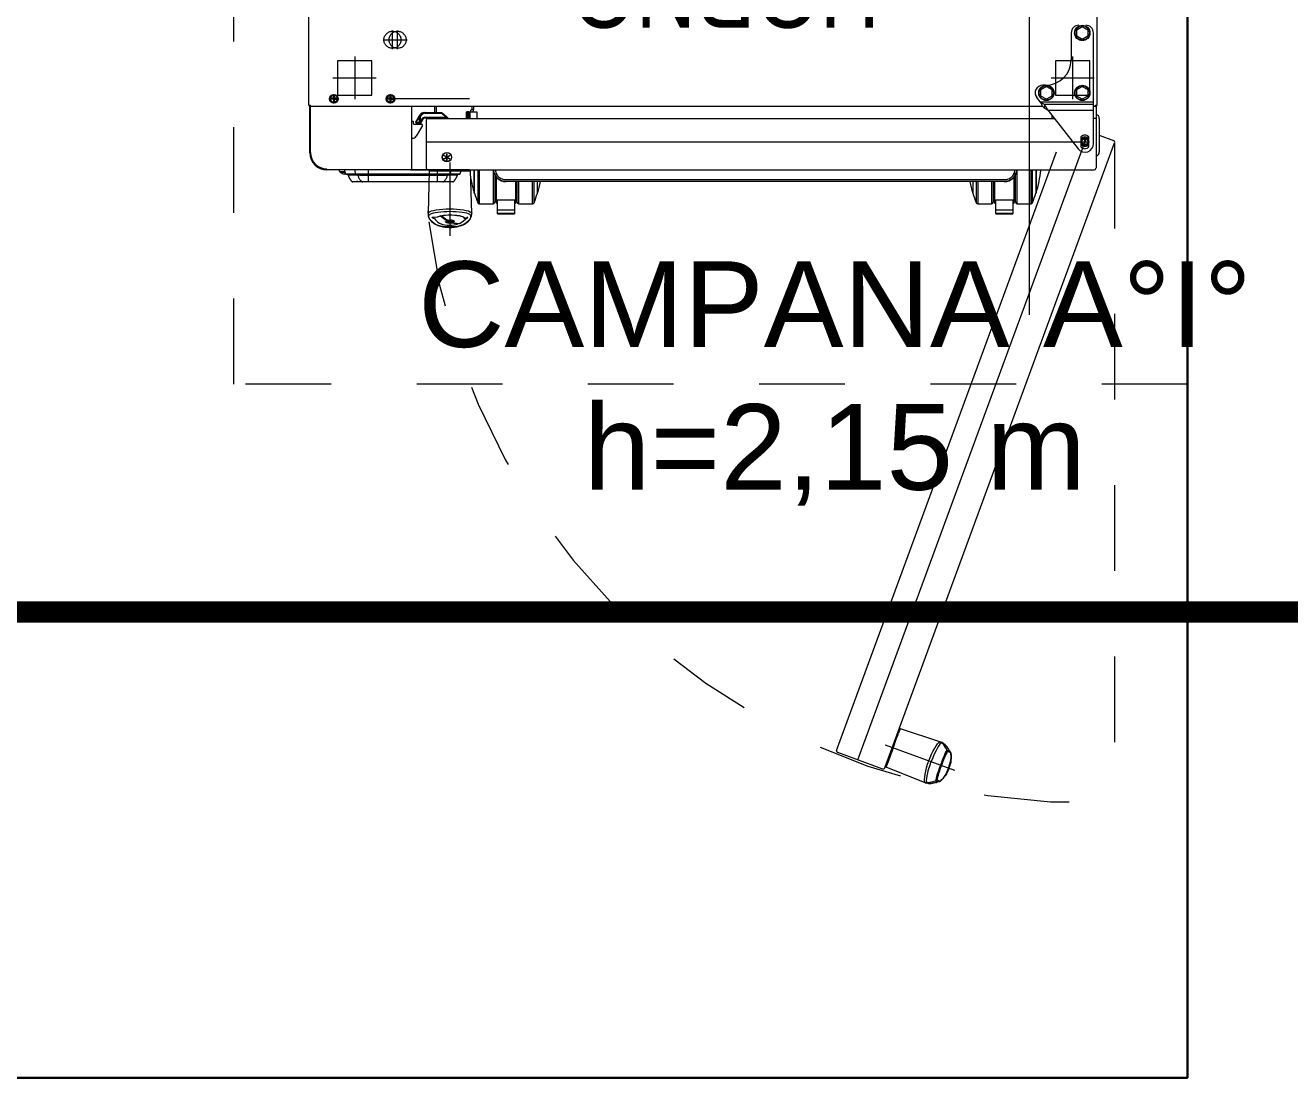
# Model space of a CAD drawing. Header units: millimetres. Extents: x 1675 to 1732.9, y 581.7 to 641.7.
# Drawn here: x 1684.344 to 1685.82, y 635.918 to 637.148 of the extents above; entities that cross this region are included whole.
import ezdxf

# ---------------------------------------------------------------- set-up
doc = ezdxf.new("R2010")
doc.units = ezdxf.units.MM
for name, pattern in [('DASHDOT', [25.4, 12.7, -6.35, 0, -6.35]), ('DASHED', [0.75, 0.5, -0.25]), ('JIS_02_2.0', [3, 2, -1]), ('X_TO$0$CENTER', [2, 1.25, -0.25, 0.25, -0.25])]:
    doc.linetypes.add(name, pattern=pattern)
for name, color, linetype, lineweight in [('-  EQUIPOS', 8, 'Continuous', 5), ('-SIMBOLOGIAS', 8, 'Continuous', 5), ('EJES', 92, 'DASHDOT', 5), ('Equipos', 8, 'Continuous', 5), ('Muros', 7, 'Continuous', 30), ('puertas', 8, 'Continuous', 5), ('SIMBOLOGIAS', 8, 'Continuous', 5), ('X_TO$0$A-LCORTE', 7, 'Continuous', 9)]:
    doc.layers.add(name, color=color, linetype=linetype, lineweight=lineweight)
doc.styles.add('Arial Narrow', font='ARIALN.TTF')
doc.styles.add('ROMANS', font='arial.ttf')

# ---------------------------------------------------------------- blocks, each defined once
blk = doc.blocks.new('*U57')
at = {"layer": 'Equipos'}
for p, q in [((0.46, 0), (0.46, -0.8242)), ((-0.46, -0.8242), (-0.46, -0.0018)), ((-0.46, -0.8242), (-0.4582, -0.8242)), ((-0.4582, -0.826), (-0.459, -0.826)), ((-0.459, -0.88), (-0.459, -0.826)), ((-0.4582, -0.8261), (-0.459, -0.8261)), ((-0.4582, -0.826), (-0.4582, -0.8242)), ((-0.4582, -0.8261), (-0.4582, -0.826)), ((-0.4582, -0.8796), (-0.4582, -0.8261)), ((-0.4582, -0.8796), (-0.4582, -0.8261)), ((-0.3397, -0.8982), (-0.3397, -0.8261)), ((-0.323, -0.8417), (-0.323, -0.8978)), ((0.2125, -1.5982), (0.4807, -0.8682)), ((0.4628, -0.8593), (0.4794, -0.8654)), ((0.1561, -1.5779), (0.4129, -0.8788)), ((0.459, -0.8839), (0.459, -0.8978)), ((-0.4264, -0.9), (-0.439, -0.9)), ((-0.3208, -0.9), (0.4293, -0.9)), ((0.4293, -0.9), (0.4339, -0.9)), ((0.4339, -0.9), (0.4568, -0.9)), ((0.4569, -0.9), (0.4568, -0.9)), ((0.2292, -1.5528), (0.2133, -1.596)), ((0.2292, -1.5528), (0.2213, -1.5744)), ((0.2213, -1.5744), (0.2291, -1.5531)), ((0.2299, -1.5536), (0.2284, -1.5577)), ((0.2291, -1.5531), (0.2292, -1.5528)), ((0.2305, -1.5522), (0.2299, -1.5536)), ((0.2305, -1.5522), (0.2773, -1.5678)), ((0.2129, -1.5713), (0.2129, -1.5713)), ((0.2133, -1.596), (0.2213, -1.5744)), ((0.2773, -1.5678), (0.2787, -1.5684)), ((0.2773, -1.5678), (0.2773, -1.5678)), ((0.2804, -1.5694), (0.2787, -1.5684)), ((0.2791, -1.5691), (0.2806, -1.5697)), ((0.2806, -1.5697), (0.2819, -1.5705)), ((0.2819, -1.5705), (0.283, -1.5716)), ((0.283, -1.5716), (0.283, -1.5715)), ((0.283, -1.5716), (0.283, -1.5716)), ((0.2866, -1.5761), (0.2869, -1.5766)), ((0.1571, -1.5801), (0.1571, -1.5801)), ((0.1571, -1.5801), (0.2097, -1.5995)), ((0.2888, -1.5805), (0.2892, -1.581)), ((0.2892, -1.581), (0.2895, -1.5816)), ((0.2893, -1.5808), (0.2894, -1.5811)), ((0.2895, -1.5813), (0.2893, -1.5808)), ((0.2893, -1.5808), (0.2893, -1.5808)), ((0.2894, -1.5811), (0.2895, -1.5816)), ((0.2896, -1.582), (0.2895, -1.5813)), ((0.2895, -1.5816), (0.2896, -1.582)), ((0.2896, -1.582), (0.2896, -1.582)), ((0.2134, -1.5957), (0.2133, -1.596)), ((0.2597, -1.6157), (0.2139, -1.5973)), ((0.2597, -1.6157), (0.2597, -1.6157)), ((0.2597, -1.6157), (0.2611, -1.6161)), ((0.2619, -1.6158), (0.2634, -1.6164)), ((0.2634, -1.6164), (0.265, -1.6166)), ((0.265, -1.6166), (0.2665, -1.6165)), ((0.2665, -1.6165), (0.2665, -1.6165)), ((0.2665, -1.6165), (0.2665, -1.6165)), ((0.2665, -1.6165), (0.2665, -1.6165)), ((0.2722, -1.6154), (0.2728, -1.6152)), ((0.2765, -1.614), (0.2769, -1.6138)), ((0.2769, -1.6138), (0.2773, -1.6136)), ((0.2779, -1.6131), (0.2773, -1.6133)), ((0.2773, -1.6136), (0.2778, -1.6133)), ((0.2773, -1.6136), (0.2776, -1.6134)), ((0.2773, -1.6136), (0.2773, -1.6136)), ((0.2776, -1.6134), (0.2779, -1.6131)), ((0.2778, -1.6133), (0.2783, -1.6129)), ((0.2804, -1.6105), (0.2779, -1.6131)), ((0.2783, -1.6129), (0.2779, -1.6131)), ((0.2783, -1.6129), (0.2783, -1.6129))]:
    blk.add_line(p, q, dxfattribs=at)
at = {"layer": 'Equipos', "color": 8, "linetype": 'DASHDOT'}
for p, q in [((-0.3625, -0.759), (-0.3625, -0.737)), ((-0.3565, -0.759), (-0.3565, -0.737)), ((-0.3735, -0.748), (-0.3515, -0.748)), ((-0.3675, -0.748), (-0.3455, -0.748)), ((-0.4065, -0.7675), (-0.4065, -0.8175)), ((0.4317, -0.7675), (0.4317, -0.8175)), ((-0.432, -0.7925), (-0.3815, -0.7925)), ((0.4067, -0.7925), (0.4567, -0.7925)), ((-0.4308, -0.8225), (-0.4308, -0.8113)), ((-0.3648, -0.8225), (-0.3648, -0.8113)), ((-0.4364, -0.8169), (-0.4252, -0.8169)), ((-0.2724, -0.8169), (-0.3592, -0.8169)), ((-0.323, -0.867), (0.4509, -0.867)), ((0.446, -0.8719), (0.446, -0.862)), ((-0.2955, -0.8911), (-0.2955, -0.9771))]:
    blk.add_line(p, q, dxfattribs=at)
at = {"layer": 'Equipos', "color": 8}
for p, q in [((0.4365, -0.7362), (0.443, -0.7325)), ((0.4365, -0.7438), (0.4365, -0.7362)), ((0.443, -0.7325), (0.4495, -0.7362)), ((0.4495, -0.7362), (0.4495, -0.7438)), ((0.43, -0.74), (0.43, -0.7715)), ((0.443, -0.7475), (0.4365, -0.7438)), ((0.4495, -0.7438), (0.443, -0.7475)), ((0.456, -0.8692), (0.456, -0.74)), ((0.3945, -0.8062), (0.401, -0.8025)), ((0.3945, -0.8138), (0.3945, -0.8062)), ((0.4, -0.801), (0.397, -0.801)), ((0.401, -0.8025), (0.4075, -0.8062)), ((0.4075, -0.8062), (0.4075, -0.8138)), ((0.4365, -0.8062), (0.443, -0.8025)), ((0.4365, -0.8138), (0.4365, -0.8062)), ((0.443, -0.8025), (0.4495, -0.8062)), ((0.4495, -0.8062), (0.4495, -0.8138)), ((0.3971, -0.826), (-0.4582, -0.826)), ((-0.4338, -0.8163), (-0.4338, -0.8175)), ((-0.4314, -0.8163), (-0.4338, -0.8163)), ((-0.4314, -0.8175), (-0.4338, -0.8175)), ((-0.4314, -0.8139), (-0.4314, -0.8163)), ((-0.4302, -0.8139), (-0.4314, -0.8139)), ((-0.4314, -0.8175), (-0.4314, -0.8199)), ((-0.4314, -0.8199), (-0.4302, -0.8199)), ((-0.4302, -0.8163), (-0.4302, -0.8139)), ((-0.4278, -0.8163), (-0.4302, -0.8163)), ((-0.4302, -0.8199), (-0.4302, -0.8175)), ((-0.4302, -0.8175), (-0.4278, -0.8175)), ((-0.4278, -0.8175), (-0.4278, -0.8163)), ((-0.3678, -0.8163), (-0.3678, -0.8175)), ((-0.3654, -0.8163), (-0.3678, -0.8163)), ((-0.3654, -0.8175), (-0.3678, -0.8175)), ((-0.3654, -0.8139), (-0.3654, -0.8163)), ((-0.3642, -0.8139), (-0.3654, -0.8139)), ((-0.3654, -0.8175), (-0.3654, -0.8199)), ((-0.3654, -0.8199), (-0.3642, -0.8199)), ((-0.3642, -0.8163), (-0.3642, -0.8139)), ((-0.3618, -0.8163), (-0.3642, -0.8163)), ((-0.3642, -0.8199), (-0.3642, -0.8175)), ((-0.3642, -0.8175), (-0.3618, -0.8175)), ((-0.3618, -0.8175), (-0.3618, -0.8163)), ((-0.313, -0.833), (-0.313, -0.826)), ((-0.3112, -0.833), (-0.3112, -0.826)), ((-0.2698, -0.826), (-0.2698, -0.8292)), ((-0.268, -0.826), (-0.268, -0.8292)), ((0.3942, -0.821), (0.3899, -0.8155)), ((0.456, -0.821), (0.3942, -0.821)), ((0.401, -0.8175), (0.3945, -0.8138)), ((0.456, -0.8236), (0.3987, -0.8236)), ((0.3987, -0.8236), (0.3987, -0.8279)), ((0.4075, -0.8138), (0.401, -0.8175)), ((0.443, -0.8175), (0.4365, -0.8138)), ((0.4495, -0.8138), (0.443, -0.8175)), ((0.4582, -0.826), (0.456, -0.826)), ((0.4582, -0.8242), (0.46, -0.8242)), ((0.4582, -0.8242), (0.4582, -0.826)), ((0.459, -0.8258), (0.459, -0.8351)), ((-0.3351, -0.844), (-0.3302, -0.8355)), ((-0.3314, -0.8395), (-0.3314, -0.8447)), ((-0.3301, -0.8385), (-0.3301, -0.844)), ((-0.3279, -0.8401), (-0.3301, -0.844)), ((-0.327, -0.8405), (-0.3296, -0.845)), ((-0.3258, -0.833), (-0.3055, -0.833)), ((-0.3001, -0.8387), (-0.3255, -0.8387)), ((-0.3077, -0.8395), (-0.3252, -0.8395)), ((-0.3244, -0.8338), (-0.3057, -0.8338)), ((-0.3213, -0.84), (0.4077, -0.84)), ((-0.3134, -0.84), (-0.2967, -0.84)), ((-0.3048, -0.8342), (-0.3001, -0.8383)), ((-0.3041, -0.8336), (-0.2994, -0.8377)), ((-0.3001, -0.8387), (-0.3001, -0.8383)), ((-0.2957, -0.8402), (-0.2957, -0.8402)), ((-0.276, -0.8322), (-0.2758, -0.832)), ((-0.276, -0.8398), (-0.276, -0.8322)), ((-0.276, -0.8398), (-0.2758, -0.84)), ((-0.2758, -0.832), (-0.2758, -0.84)), ((-0.2737, -0.832), (-0.2758, -0.832)), ((-0.2737, -0.84), (-0.2737, -0.832)), ((-0.2735, -0.8322), (-0.2737, -0.832)), ((-0.2735, -0.8398), (-0.2737, -0.84)), ((-0.2735, -0.832), (-0.2735, -0.84)), ((-0.2735, -0.832), (-0.272, -0.832)), ((-0.272, -0.8343), (-0.2735, -0.8343)), ((-0.272, -0.832), (-0.272, -0.84)), ((-0.272, -0.8333), (-0.2718, -0.8326)), ((-0.272, -0.8385), (-0.272, -0.8336)), ((-0.2718, -0.8338), (-0.272, -0.8336)), ((-0.272, -0.8336), (-0.272, -0.8336)), ((-0.2718, -0.8383), (-0.272, -0.8385)), ((-0.272, -0.8385), (-0.272, -0.8385)), ((-0.2718, -0.84), (-0.2718, -0.832)), ((-0.2718, -0.832), (-0.2638, -0.832)), ((-0.2715, -0.832), (-0.2705, -0.8292)), ((-0.2705, -0.8292), (-0.268, -0.8292)), ((-0.2682, -0.8303), (-0.2688, -0.832)), ((-0.2638, -0.832), (-0.2638, -0.84)), ((0.456, -0.8305), (0.4031, -0.8305)), ((0.4031, -0.8305), (0.4381, -0.8754)), ((0.4077, -0.84), (0.4077, -0.8364)), ((0.4077, -0.84), (0.4105, -0.84)), ((0.459, -0.84), (0.456, -0.84)), ((0.459, -0.8351), (0.459, -0.8839)), ((0.4628, -0.84), (0.4628, -0.8423)), ((-0.3397, -0.843), (-0.3385, -0.843)), ((-0.3385, -0.843), (-0.3385, -0.8455)), ((-0.3375, -0.8465), (-0.3285, -0.8465)), ((-0.331, -0.8447), (-0.3349, -0.8447)), ((-0.3276, -0.848), (-0.3349, -0.8605)), ((-0.3304, -0.8455), (-0.3342, -0.8455)), ((-0.3301, -0.844), (-0.3307, -0.8446)), ((-0.323, -0.8417), (-0.323, -0.8417)), ((0.4628, -0.8423), (0.4628, -0.8471)), ((0.4628, -0.8471), (0.4628, -0.879)), ((-0.3397, -0.863), (-0.3392, -0.863)), ((0.4414, -0.8613), (0.4414, -0.8732)), ((0.4505, -0.8732), (0.4505, -0.8613)), ((-0.3024, -0.883), (-0.3024, -0.883)), ((-0.3024, -0.883), (-0.2989, -0.885)), ((-0.2989, -0.885), (-0.3024, -0.883)), ((-0.2989, -0.885), (-0.3024, -0.887)), ((-0.3024, -0.887), (-0.2989, -0.885)), ((-0.3014, -0.8865), (-0.2964, -0.8836)), ((-0.3014, -0.8836), (-0.2964, -0.8865)), ((-0.2989, -0.881), (-0.2989, -0.885)), ((-0.2989, -0.885), (-0.2989, -0.881)), ((-0.2989, -0.8879), (-0.2989, -0.8822)), ((-0.2954, -0.883), (-0.2989, -0.885)), ((-0.2989, -0.885), (-0.2954, -0.883)), ((-0.2989, -0.885), (-0.2989, -0.889)), ((-0.2989, -0.889), (-0.2989, -0.885)), ((-0.2989, -0.885), (-0.2954, -0.887)), ((-0.2954, -0.887), (-0.2989, -0.885)), ((-0.2954, -0.883), (-0.2954, -0.883)), ((-0.425, -0.9), (-0.4264, -0.9)), ((-0.3907, -0.9), (-0.425, -0.9)), ((-0.4238, -0.9021), (-0.425, -0.9)), ((-0.2825, -0.9), (-0.4185, -0.9)), ((-0.4056, -0.9), (-0.4056, -0.8999)), ((-0.3103, -0.9), (-0.3907, -0.9)), ((-0.3907, -0.9), (-0.3907, -0.9137)), ((-0.3415, -0.9), (-0.3103, -0.9)), ((-0.3195, -0.9), (-0.3185, -0.9)), ((-0.3182, -0.9), (-0.3185, -0.9)), ((-0.3185, -0.9), (-0.2955, -0.9)), ((-0.2725, -0.9), (-0.3185, -0.9)), ((-0.3182, -0.9), (-0.3185, -0.9)), ((-0.2725, -0.9), (-0.3185, -0.9)), ((-0.3185, -0.9), (-0.2955, -0.9)), ((-0.3182, -0.9), (-0.3185, -0.9)), ((-0.3181, -0.9), (-0.3184, -0.9)), ((-0.3103, -0.9), (-0.3103, -0.914)), ((-0.3024, -0.887), (-0.3024, -0.887)), ((-0.2955, -0.8911), (-0.2955, -0.8911)), ((-0.2725, -0.9), (-0.2955, -0.9)), ((-0.2955, -0.9), (-0.2728, -0.9)), ((-0.2955, -0.9), (-0.2728, -0.9)), ((-0.2725, -0.9), (-0.2955, -0.9)), ((-0.2954, -0.887), (-0.2954, -0.887)), ((-0.2728, -0.9), (-0.2725, -0.9)), ((-0.2728, -0.9), (-0.2725, -0.9)), ((-0.267, -0.927), (-0.267, -0.9)), ((-0.2667, -0.927), (-0.2667, -0.9)), ((-0.263, -0.9), (-0.263, -0.9382)), ((-0.2611, -0.9), (-0.2611, -0.9395)), ((-0.245, -0.9), (-0.245, -0.9395)), ((0.367, -0.9395), (0.367, -0.9)), ((0.3831, -0.9395), (0.3831, -0.9)), ((0.385, -0.9382), (0.385, -0.9)), ((0.3887, -0.9), (0.3887, -0.927)), ((0.389, -0.9), (0.389, -0.927)), ((-0.4223, -0.9021), (-0.4238, -0.9021)), ((-0.4181, -0.9028), (-0.4232, -0.9028)), ((-0.4183, -0.9021), (-0.4223, -0.9021)), ((-0.4147, -0.9053), (-0.4187, -0.9049)), ((-0.4171, -0.9049), (-0.4187, -0.9049)), ((-0.4175, -0.9044), (-0.2835, -0.9044)), ((-0.4166, -0.905), (-0.2844, -0.905)), ((-0.4145, -0.9053), (-0.4147, -0.9053)), ((-0.2922, -0.914), (-0.4088, -0.914)), ((-0.4027, -0.9135), (-0.4046, -0.9135)), ((-0.4001, -0.9059), (-0.4014, -0.9059)), ((-0.3962, -0.9137), (-0.3969, -0.9137)), ((-0.3954, -0.9137), (-0.3962, -0.9137)), ((-0.3945, -0.9137), (-0.3954, -0.9137)), ((-0.3935, -0.9137), (-0.3945, -0.9137)), ((-0.3924, -0.9137), (-0.3935, -0.9137)), ((-0.3907, -0.9137), (-0.3924, -0.9137)), ((-0.3103, -0.9137), (-0.3907, -0.9137)), ((-0.3907, -0.9137), (-0.3907, -0.914)), ((-0.3195, -0.901), (-0.321, -0.9503)), ((-0.3194, -0.901), (-0.2715, -0.901)), ((-0.3086, -0.9137), (-0.3103, -0.9137)), ((-0.3075, -0.9137), (-0.3086, -0.9137)), ((-0.3065, -0.9137), (-0.3075, -0.9137)), ((-0.3056, -0.9137), (-0.3065, -0.9137)), ((-0.3048, -0.9137), (-0.3056, -0.9137)), ((-0.3041, -0.9137), (-0.3048, -0.9137)), ((-0.3035, -0.9137), (-0.3041, -0.9137)), ((-0.2989, -0.9059), (-0.3004, -0.9059)), ((-0.2984, -0.9059), (-0.2989, -0.9059)), ((-0.2948, -0.9134), (-0.2964, -0.9135)), ((-0.27, -0.9503), (-0.2715, -0.901)), ((-0.27, -0.9503), (-0.2715, -0.901)), ((-0.243, -0.906), (-0.243, -0.9375)), ((-0.241, -0.9392), (-0.241, -0.9087)), ((0.3519, -0.9136), (-0.2299, -0.9136)), ((-0.2297, -0.9132), (0.3517, -0.9132)), ((-0.2294, -0.9112), (0.3514, -0.9112)), ((-0.219, -0.9136), (-0.219, -0.9349)), ((-0.217, -0.9375), (-0.217, -0.9136)), ((-0.215, -0.9395), (-0.215, -0.9136)), ((0.334, -0.9136), (-0.212, -0.9136)), ((-0.1989, -0.9395), (-0.1989, -0.9136)), ((-0.197, -0.9382), (-0.197, -0.9136)), ((-0.1933, -0.927), (-0.1933, -0.9136)), ((-0.193, -0.927), (-0.193, -0.9136)), ((0.315, -0.9136), (0.315, -0.927)), ((0.3153, -0.9136), (0.3153, -0.927)), ((0.319, -0.9136), (0.319, -0.9382)), ((0.3209, -0.9136), (0.3209, -0.9395)), ((0.337, -0.9136), (0.337, -0.9395)), ((0.339, -0.9136), (0.339, -0.9375)), ((0.341, -0.9349), (0.341, -0.9136)), ((0.363, -0.9087), (0.363, -0.9392)), ((0.365, -0.9375), (0.365, -0.906)), ((-0.267, -0.927), (-0.2667, -0.927)), ((-0.1933, -0.927), (-0.193, -0.927)), ((-0.1933, -0.927), (-0.193, -0.927)), ((0.315, -0.927), (0.3153, -0.927)), ((0.315, -0.927), (0.3153, -0.927)), ((0.3887, -0.927), (0.389, -0.927)), ((-0.2611, -0.9395), (-0.245, -0.9395)), ((-0.241, -0.9349), (-0.219, -0.9349)), ((-0.241, -0.9352), (-0.24, -0.9352)), ((-0.241, -0.9372), (-0.24, -0.9372)), ((-0.24, -0.9392), (-0.241, -0.9392)), ((-0.24, -0.9514), (-0.24, -0.9352)), ((-0.22, -0.9352), (-0.22, -0.9465)), ((-0.22, -0.9352), (-0.219, -0.9352)), ((-0.22, -0.9372), (-0.219, -0.9372)), ((-0.219, -0.9392), (-0.22, -0.9392)), ((-0.219, -0.9349), (-0.219, -0.9392)), ((-0.215, -0.9395), (-0.1989, -0.9395)), ((0.3209, -0.9395), (0.337, -0.9395)), ((0.341, -0.9392), (0.341, -0.9349)), ((0.341, -0.9349), (0.363, -0.9349)), ((0.341, -0.9352), (0.342, -0.9352)), ((0.341, -0.9372), (0.342, -0.9372)), ((0.342, -0.9392), (0.341, -0.9392)), ((0.342, -0.9465), (0.342, -0.9352)), ((0.362, -0.9352), (0.363, -0.9352)), ((0.362, -0.9352), (0.362, -0.9514)), ((0.362, -0.9372), (0.363, -0.9372)), ((0.363, -0.9392), (0.362, -0.9392)), ((0.367, -0.9395), (0.3831, -0.9395)), ((-0.321, -0.9503), (-0.321, -0.9508)), ((-0.3201, -0.9554), (-0.3195, -0.9566)), ((-0.3192, -0.9571), (-0.3196, -0.9562)), ((-0.3195, -0.9566), (-0.3192, -0.9571)), ((-0.3195, -0.9566), (-0.3193, -0.957)), ((-0.3195, -0.9566), (-0.3195, -0.9566)), ((-0.3193, -0.957), (-0.3191, -0.9573)), ((-0.3167, -0.9601), (-0.3192, -0.9571)), ((-0.3191, -0.9573), (-0.3192, -0.9571)), ((-0.3163, -0.9554), (-0.3163, -0.9551)), ((-0.3163, -0.9551), (-0.3163, -0.9554)), ((-0.3139, -0.9565), (-0.3126, -0.9571)), ((-0.3126, -0.9571), (-0.3126, -0.9572)), ((-0.3064, -0.9534), (-0.3064, -0.9537)), ((-0.3064, -0.9537), (-0.3064, -0.9534)), ((-0.3028, -0.9532), (-0.305, -0.9535)), ((-0.305, -0.9535), (-0.305, -0.9532)), ((-0.305, -0.9535), (-0.305, -0.9532)), ((-0.2997, -0.9585), (-0.2964, -0.9603)), ((-0.2781, -0.9567), (-0.2781, -0.957)), ((-0.2756, -0.9556), (-0.2745, -0.955)), ((-0.2745, -0.955), (-0.2745, -0.9553)), ((-0.2719, -0.9573), (-0.2717, -0.957)), ((-0.2719, -0.9573), (-0.2718, -0.9571)), ((-0.2719, -0.9573), (-0.2719, -0.9573)), ((-0.2718, -0.9571), (-0.2714, -0.9562)), ((-0.2715, -0.9567), (-0.2718, -0.9571)), ((-0.2717, -0.957), (-0.2715, -0.9567)), ((-0.2715, -0.9566), (-0.2715, -0.9567)), ((-0.27, -0.9508), (-0.27, -0.9503)), ((-0.24, -0.9465), (-0.22, -0.9465)), ((-0.24, -0.9506), (-0.22, -0.9506)), ((-0.24, -0.9507), (-0.22, -0.9507)), ((-0.24, -0.9514), (-0.22, -0.9514)), ((-0.22, -0.9465), (-0.22, -0.9506)), ((-0.22, -0.9506), (-0.22, -0.9507)), ((-0.22, -0.9507), (-0.22, -0.9514)), ((0.342, -0.9506), (0.342, -0.9465)), ((0.342, -0.9465), (0.362, -0.9465)), ((0.342, -0.9507), (0.342, -0.9506)), ((0.342, -0.9506), (0.362, -0.9506)), ((0.342, -0.9514), (0.342, -0.9507)), ((0.342, -0.9507), (0.362, -0.9507)), ((0.342, -0.9514), (0.362, -0.9514)), ((-0.2964, -0.9606), (-0.2964, -0.9603)), ((-0.2944, -0.9606), (-0.2944, -0.9603)), ((-0.2944, -0.9606), (-0.2944, -0.9603)), ((-0.2929, -0.9619), (-0.2929, -0.9616)), ((-0.2901, -0.9602), (-0.2902, -0.9599)), ((-0.2901, -0.9602), (-0.2901, -0.9602)), ((-0.2879, -0.9623), (-0.2844, -0.9625)), ((-0.2857, -0.963), (-0.2857, -0.9627))]:
    blk.add_line(p, q, dxfattribs=at)
at = {"layer": 'Equipos', "color": 8, "linetype": 'DASHED'}
for p, q in [((-0.4265, -0.7725), (-0.4265, -0.8125)), ((-0.3865, -0.7725), (-0.4265, -0.7725)), ((-0.3865, -0.8125), (-0.3865, -0.7725)), ((0.4117, -0.7725), (0.4117, -0.8125)), ((0.4517, -0.7725), (0.4117, -0.7725)), ((0.4517, -0.8125), (0.4517, -0.7725)), ((-0.4265, -0.8125), (-0.3865, -0.8125)), ((0.4117, -0.8125), (0.4517, -0.8125))]:
    blk.add_line(p, q, dxfattribs=at)
at = {"layer": 'Equipos', "linetype": 'DASHDOT'}
for p, q in [((0.1808, -1.5888), (0.4477, -0.8624)), ((0.2129, -1.5713), (0.2936, -1.601))]:
    blk.add_line(p, q, dxfattribs=at)
at = {"layer": 'Equipos', "color": 8}
for points in [[(0.3987, -0.8236), (0.3979, -0.8233), (0.3972, -0.8229), (0.3964, -0.8225), (0.3957, -0.822), (0.3949, -0.8215), (0.3942, -0.821)], [(0.3987, -0.8279), (0.3982, -0.8274), (0.3977, -0.8268), (0.3972, -0.8261), (0.3967, -0.8254), (0.3962, -0.8246), (0.3957, -0.8237), (0.3952, -0.8228), (0.3947, -0.8219), (0.3942, -0.821)], [(0.4031, -0.8305), (0.4026, -0.8296), (0.4021, -0.8287), (0.4016, -0.8278), (0.4011, -0.8269), (0.4006, -0.8261), (0.4001, -0.8254), (0.3996, -0.8247), (0.3991, -0.8241), (0.3987, -0.8236)], [(-0.3314, -0.8395), (-0.3319, -0.8399), (-0.3323, -0.8404), (-0.3327, -0.8409), (-0.3332, -0.8414), (-0.3336, -0.8421), (-0.3341, -0.8428), (-0.3346, -0.8435), (-0.3351, -0.8444)], [(-0.3314, -0.8391), (-0.3318, -0.8395), (-0.3322, -0.84), (-0.3327, -0.8405), (-0.3331, -0.841), (-0.3336, -0.8417), (-0.3341, -0.8424), (-0.3346, -0.8431), (-0.335, -0.8439)], [(-0.3306, -0.8381), (-0.3307, -0.8382), (-0.3308, -0.8384), (-0.3309, -0.8385), (-0.331, -0.8386), (-0.3311, -0.8387), (-0.3311, -0.8388), (-0.3312, -0.8389), (-0.3313, -0.839), (-0.3313, -0.839), (-0.3314, -0.8391)], [(-0.3301, -0.8385), (-0.3303, -0.8386), (-0.3305, -0.8388), (-0.3306, -0.8389), (-0.3308, -0.839), (-0.3309, -0.8391), (-0.331, -0.8392), (-0.3311, -0.8393), (-0.3312, -0.8394), (-0.3313, -0.8394), (-0.3314, -0.8395), (-0.3314, -0.8395)], [(-0.329, -0.8355), (-0.3295, -0.8363), (-0.3301, -0.8372), (-0.3306, -0.8381)], [(-0.3285, -0.8359), (-0.329, -0.8367), (-0.3296, -0.8376), (-0.3301, -0.8385)], [(-0.3242, -0.833), (-0.3246, -0.833), (-0.325, -0.8331), (-0.3254, -0.8331), (-0.3258, -0.8332), (-0.3262, -0.8333), (-0.3265, -0.8335), (-0.3269, -0.8336), (-0.3272, -0.8338), (-0.3275, -0.834), (-0.3278, -0.8342), (-0.3281, -0.8344), (-0.3283, -0.8347), (-0.3286, -0.835), (-0.3288, -0.8352), (-0.329, -0.8355)], [(-0.3244, -0.8338), (-0.3247, -0.8338), (-0.3251, -0.8338), (-0.3254, -0.8339), (-0.3258, -0.834), (-0.3261, -0.8341), (-0.3264, -0.8342), (-0.3267, -0.8343), (-0.327, -0.8345), (-0.3273, -0.8346), (-0.3275, -0.8348), (-0.3277, -0.835), (-0.328, -0.8352), (-0.3282, -0.8354), (-0.3283, -0.8357), (-0.3285, -0.8359)], [(-0.3279, -0.8401), (-0.3278, -0.8399), (-0.3276, -0.8398), (-0.3275, -0.8396), (-0.3274, -0.8395), (-0.3272, -0.8393), (-0.327, -0.8392), (-0.3269, -0.8391), (-0.3267, -0.839), (-0.3265, -0.8389), (-0.3263, -0.8388), (-0.3261, -0.8388), (-0.3259, -0.8387), (-0.3257, -0.8387), (-0.3255, -0.8387)], [(-0.3077, -0.8395), (-0.3072, -0.8395), (-0.3067, -0.8395), (-0.3062, -0.8394), (-0.3056, -0.8394), (-0.305, -0.8393), (-0.3043, -0.8393), (-0.3035, -0.8392), (-0.3027, -0.8391), (-0.3019, -0.8389), (-0.301, -0.8388), (-0.3001, -0.8387)], [(-0.3048, -0.8342), (-0.3049, -0.8341), (-0.3049, -0.834), (-0.305, -0.834), (-0.3051, -0.8339), (-0.3052, -0.8339), (-0.3053, -0.8339), (-0.3054, -0.8338), (-0.3055, -0.8338), (-0.3056, -0.8338), (-0.3057, -0.8338)], [(-0.3055, -0.833), (-0.3052, -0.833), (-0.3049, -0.8331), (-0.3046, -0.8332), (-0.3043, -0.8334), (-0.3041, -0.8336)], [(-0.2979, -0.8402), (-0.2987, -0.8395), (-0.2994, -0.8389), (-0.3001, -0.8383)], [(-0.2994, -0.8377), (-0.2987, -0.8383), (-0.298, -0.839), (-0.2973, -0.8396)], [(-0.2979, -0.8402), (-0.2979, -0.8401), (-0.2978, -0.8401), (-0.2978, -0.84), (-0.2977, -0.8399), (-0.2976, -0.8399), (-0.2976, -0.8398), (-0.2975, -0.8398), (-0.2975, -0.8397), (-0.2974, -0.8397), (-0.2974, -0.8397), (-0.2974, -0.8396), (-0.2973, -0.8396), (-0.2973, -0.8396), (-0.2973, -0.8396), (-0.2973, -0.8396), (-0.2973, -0.8396)], [(0.4031, -0.8305), (0.4024, -0.83), (0.4016, -0.8295), (0.4009, -0.829), (0.4001, -0.8286), (0.3994, -0.8282), (0.3987, -0.8279)], [(-0.3351, -0.844), (-0.3351, -0.8441), (-0.3351, -0.8442), (-0.3352, -0.8443), (-0.3352, -0.8444), (-0.3352, -0.8444), (-0.3352, -0.8445), (-0.3352, -0.8446), (-0.3352, -0.8447), (-0.3352, -0.8448), (-0.3351, -0.8449), (-0.3351, -0.845), (-0.335, -0.8451), (-0.335, -0.8452), (-0.3349, -0.8452), (-0.3348, -0.8453), (-0.3348, -0.8453)], [(-0.3351, -0.8444), (-0.3351, -0.8443), (-0.3351, -0.8443), (-0.3351, -0.8442), (-0.3351, -0.8441), (-0.3351, -0.8441), (-0.3351, -0.844)], [(-0.3351, -0.8444), (-0.3351, -0.8444), (-0.3351, -0.8444), (-0.3351, -0.8445), (-0.3351, -0.8445), (-0.3351, -0.8445), (-0.3351, -0.8445), (-0.3351, -0.8445), (-0.3351, -0.8445), (-0.3351, -0.8446), (-0.3351, -0.8446), (-0.3351, -0.8446), (-0.3351, -0.8446), (-0.3351, -0.8446), (-0.3351, -0.8446), (-0.335, -0.8447), (-0.335, -0.8447), (-0.335, -0.8447), (-0.335, -0.8447), (-0.335, -0.8447), (-0.3349, -0.8447), (-0.3349, -0.8447)], [(-0.3348, -0.8453), (-0.3347, -0.8454), (-0.3346, -0.8454), (-0.3345, -0.8454), (-0.3344, -0.8455), (-0.3343, -0.8455), (-0.3342, -0.8455)], [(-0.331, -0.8447), (-0.3309, -0.8447), (-0.3309, -0.8447), (-0.3309, -0.8447), (-0.3308, -0.8447), (-0.3308, -0.8447), (-0.3308, -0.8447), (-0.3308, -0.8446), (-0.3307, -0.8446), (-0.3307, -0.8446), (-0.3307, -0.8446)], [(-0.4066, -0.9), (-0.4066, -0.9008), (-0.4065, -0.9015), (-0.4063, -0.9023), (-0.4061, -0.903), (-0.4059, -0.9037), (-0.4056, -0.9044)], [(-0.2944, -0.9), (-0.2944, -0.9008), (-0.2945, -0.9015), (-0.2947, -0.9023), (-0.2949, -0.903), (-0.2951, -0.9037), (-0.2954, -0.9044)], [(-0.4232, -0.9028), (-0.4229, -0.9031), (-0.4225, -0.9033)], [(-0.4225, -0.9033), (-0.4225, -0.9034), (-0.4224, -0.9034)], [(-0.4224, -0.9034), (-0.4217, -0.9039), (-0.421, -0.9042), (-0.4203, -0.9045), (-0.4195, -0.9047), (-0.4187, -0.9049)], [(-0.4143, -0.9057), (-0.4143, -0.9056), (-0.4144, -0.9055), (-0.4144, -0.9054), (-0.4145, -0.9053), (-0.4146, -0.9052), (-0.4147, -0.9051), (-0.4148, -0.9051), (-0.415, -0.905), (-0.4151, -0.905), (-0.4152, -0.905)], [(-0.4143, -0.9057), (-0.4143, -0.9057), (-0.414, -0.9056), (-0.4135, -0.9056), (-0.4127, -0.9056), (-0.4118, -0.9056), (-0.4107, -0.9056), (-0.4096, -0.9056), (-0.4085, -0.9057), (-0.4074, -0.9057), (-0.4063, -0.9057), (-0.4053, -0.9058), (-0.4044, -0.9058), (-0.4035, -0.9059), (-0.4026, -0.9059)], [(-0.41, -0.9134), (-0.41, -0.9134), (-0.4102, -0.9131), (-0.4104, -0.9128), (-0.4107, -0.9125), (-0.4109, -0.9122), (-0.4111, -0.9119), (-0.4113, -0.9116), (-0.4115, -0.9113), (-0.4117, -0.911), (-0.4119, -0.9107), (-0.4121, -0.9104), (-0.4122, -0.9101), (-0.4124, -0.9098), (-0.4126, -0.9095), (-0.4127, -0.9092), (-0.4128, -0.9089), (-0.413, -0.9087), (-0.4131, -0.9084), (-0.4133, -0.9081), (-0.4134, -0.9078), (-0.4135, -0.9076), (-0.4136, -0.9073), (-0.4138, -0.907), (-0.4139, -0.9067), (-0.414, -0.9065), (-0.4141, -0.9062), (-0.4142, -0.906), (-0.4142, -0.9057), (-0.4143, -0.9057)], [(-0.41, -0.9134), (-0.4098, -0.9134), (-0.4094, -0.9134), (-0.4086, -0.9134), (-0.4076, -0.9134), (-0.4062, -0.9134), (-0.4046, -0.9135)], [(-0.4047, -0.905), (-0.4048, -0.905), (-0.4049, -0.905), (-0.4051, -0.9049), (-0.4052, -0.9048), (-0.4053, -0.9048), (-0.4054, -0.9047), (-0.4055, -0.9046), (-0.4056, -0.9044)], [(-0.4026, -0.9059), (-0.4026, -0.9058), (-0.4026, -0.9057), (-0.4027, -0.9056), (-0.4027, -0.9055), (-0.4028, -0.9054), (-0.4029, -0.9053), (-0.403, -0.9052), (-0.4031, -0.9051), (-0.4032, -0.9051), (-0.4033, -0.905), (-0.4034, -0.905), (-0.4036, -0.905)], [(-0.4027, -0.9135), (-0.4005, -0.9136), (-0.398, -0.9137)], [(-0.4026, -0.9059), (-0.4025, -0.9059), (-0.4014, -0.9059)], [(-0.4026, -0.9059), (-0.4025, -0.9066), (-0.4024, -0.9073), (-0.4022, -0.908), (-0.402, -0.9087), (-0.4017, -0.9094), (-0.4014, -0.91), (-0.401, -0.9106), (-0.4006, -0.9112), (-0.4002, -0.9118), (-0.3997, -0.9123), (-0.3992, -0.9128), (-0.3986, -0.9133), (-0.398, -0.9137)], [(-0.4001, -0.9059), (-0.3996, -0.9059), (-0.3984, -0.9059)], [(-0.3984, -0.9059), (-0.3977, -0.9059), (-0.3963, -0.9059)], [(-0.398, -0.9137), (-0.398, -0.9137), (-0.3978, -0.9137), (-0.3977, -0.9137), (-0.3975, -0.9137), (-0.3969, -0.9137)], [(-0.398, -0.9137), (-0.3979, -0.9138), (-0.3977, -0.9139), (-0.3976, -0.914), (-0.3974, -0.914), (-0.3972, -0.914)], [(-0.3963, -0.9059), (-0.3955, -0.9059), (-0.3948, -0.9059), (-0.394, -0.9059), (-0.3932, -0.9059), (-0.3923, -0.9059), (-0.3907, -0.9059)], [(-0.3907, -0.9059), (-0.3095, -0.9059), (-0.3087, -0.9059), (-0.3078, -0.9059), (-0.307, -0.9059), (-0.3055, -0.9059)], [(-0.3907, -0.9137), (-0.3907, -0.9139), (-0.3907, -0.914), (-0.3907, -0.914), (-0.3907, -0.914)], [(-0.3055, -0.9059), (-0.3047, -0.9059), (-0.304, -0.9059), (-0.3033, -0.9059), (-0.302, -0.9059)], [(-0.303, -0.9137), (-0.3031, -0.9138), (-0.3033, -0.9139), (-0.3034, -0.914), (-0.3036, -0.914), (-0.3038, -0.914)], [(-0.3035, -0.9137), (-0.3033, -0.9137), (-0.3032, -0.9137), (-0.303, -0.9137), (-0.303, -0.9137)], [(-0.303, -0.9137), (-0.3024, -0.9133), (-0.3018, -0.9128), (-0.3013, -0.9123), (-0.3008, -0.9118), (-0.3004, -0.9112), (-0.3, -0.9106), (-0.2996, -0.91), (-0.2993, -0.9094), (-0.299, -0.9087), (-0.2988, -0.908), (-0.2986, -0.9073), (-0.2985, -0.9066), (-0.2984, -0.9059)], [(-0.303, -0.9137), (-0.3005, -0.9136), (-0.2983, -0.9135), (-0.2964, -0.9135)], [(-0.302, -0.9059), (-0.3014, -0.9059), (-0.3004, -0.9059)], [(-0.2984, -0.9059), (-0.2984, -0.9058), (-0.2984, -0.9057), (-0.2983, -0.9056), (-0.2983, -0.9055), (-0.2982, -0.9054), (-0.2981, -0.9053), (-0.298, -0.9052), (-0.2979, -0.9051), (-0.2978, -0.9051), (-0.2977, -0.905), (-0.2976, -0.905), (-0.2974, -0.905)], [(-0.2984, -0.9059), (-0.2975, -0.9059), (-0.2966, -0.9058), (-0.2956, -0.9058), (-0.2946, -0.9057), (-0.2936, -0.9057), (-0.2925, -0.9057), (-0.2914, -0.9056), (-0.2903, -0.9056), (-0.2892, -0.9056), (-0.2882, -0.9056), (-0.2875, -0.9056), (-0.2869, -0.9056), (-0.2867, -0.9057), (-0.2867, -0.9057)], [(-0.2963, -0.905), (-0.2962, -0.905), (-0.2961, -0.905), (-0.2959, -0.9049), (-0.2958, -0.9048), (-0.2957, -0.9048), (-0.2956, -0.9047), (-0.2955, -0.9046), (-0.2954, -0.9044)], [(-0.2948, -0.9134), (-0.2934, -0.9134), (-0.2924, -0.9134), (-0.2916, -0.9134), (-0.2912, -0.9134), (-0.291, -0.9134)], [(-0.2867, -0.9057), (-0.2868, -0.9057), (-0.2868, -0.906), (-0.2869, -0.9062), (-0.287, -0.9065), (-0.2871, -0.9067), (-0.2873, -0.907), (-0.2874, -0.9073), (-0.2875, -0.9076), (-0.2876, -0.9078), (-0.2877, -0.9081), (-0.2879, -0.9084), (-0.288, -0.9087), (-0.2882, -0.9089), (-0.2883, -0.9092), (-0.2884, -0.9095), (-0.2886, -0.9098), (-0.2888, -0.9101), (-0.2889, -0.9104), (-0.2891, -0.9107), (-0.2893, -0.911), (-0.2895, -0.9113), (-0.2897, -0.9116), (-0.2899, -0.9119), (-0.2901, -0.9122), (-0.2903, -0.9125), (-0.2906, -0.9128), (-0.2908, -0.9131), (-0.291, -0.9134), (-0.291, -0.9134)], [(-0.2858, -0.905), (-0.2859, -0.905), (-0.286, -0.905), (-0.2862, -0.9051), (-0.2863, -0.9051), (-0.2864, -0.9052), (-0.2865, -0.9053), (-0.2866, -0.9054), (-0.2866, -0.9055), (-0.2867, -0.9056), (-0.2867, -0.9057)], [(-0.2418, -0.9035), (-0.2409, -0.9053), (-0.2407, -0.9054)], [(0.3638, -0.9035), (0.3629, -0.9053), (0.3627, -0.9054)], [(-0.321, -0.9502), (-0.3204, -0.9495), (-0.3191, -0.9487), (-0.3171, -0.9479), (-0.3145, -0.9472), (-0.3113, -0.9465), (-0.3077, -0.946), (-0.3037, -0.9456), (-0.2996, -0.9453), (-0.2955, -0.9452)], [(-0.321, -0.9503), (-0.321, -0.9503), (-0.321, -0.9502), (-0.321, -0.9502)], [(-0.321, -0.9508), (-0.3208, -0.9535), (-0.3201, -0.9554)], [(-0.3196, -0.9562), (-0.3199, -0.9554), (-0.32, -0.9543), (-0.3199, -0.9528)], [(-0.3198, -0.9526), (-0.3198, -0.9527), (-0.3199, -0.9527), (-0.3199, -0.9528)], [(-0.2955, -0.9486), (-0.2992, -0.9487), (-0.3027, -0.9489), (-0.3062, -0.9493), (-0.3095, -0.9497), (-0.3125, -0.9501), (-0.3151, -0.9506), (-0.3174, -0.9512), (-0.319, -0.9519), (-0.3198, -0.9526)], [(-0.3191, -0.9573), (-0.3187, -0.9578), (-0.3178, -0.9589), (-0.3168, -0.96), (-0.3155, -0.9612), (-0.3141, -0.9622), (-0.3126, -0.9632), (-0.311, -0.964), (-0.3094, -0.9647), (-0.3079, -0.9652), (-0.3064, -0.9657), (-0.305, -0.966), (-0.3036, -0.9663), (-0.3023, -0.9665), (-0.301, -0.9667), (-0.2996, -0.9668), (-0.2982, -0.9669), (-0.2966, -0.967), (-0.2955, -0.967)], [(-0.3163, -0.9551), (-0.3133, -0.9552), (-0.31, -0.9547), (-0.3064, -0.9534)], [(-0.3064, -0.9537), (-0.31, -0.955), (-0.3133, -0.9555), (-0.3163, -0.9554)], [(-0.3163, -0.9554), (-0.3152, -0.956), (-0.3139, -0.9565)], [(-0.3126, -0.9572), (-0.3123, -0.9582), (-0.3112, -0.9595), (-0.3096, -0.9608), (-0.3074, -0.9621), (-0.3047, -0.9632), (-0.3018, -0.964), (-0.2986, -0.9645), (-0.2955, -0.9646)], [(-0.3064, -0.9534), (-0.303, -0.9562), (-0.2997, -0.9585)], [(-0.3064, -0.9534), (-0.3064, -0.9534), (-0.3064, -0.9534), (-0.3064, -0.9534)], [(-0.2964, -0.9606), (-0.2996, -0.9589), (-0.3029, -0.9566), (-0.3064, -0.9537)], [(-0.305, -0.9532), (-0.3028, -0.9529), (-0.3004, -0.9527), (-0.298, -0.9525), (-0.2955, -0.9524)], [(-0.305, -0.9532), (-0.305, -0.9532), (-0.305, -0.9532), (-0.305, -0.9532)], [(-0.305, -0.9535), (-0.3025, -0.9556), (-0.3001, -0.9574), (-0.2978, -0.9588)], [(-0.2955, -0.9527), (-0.298, -0.9528), (-0.3004, -0.953), (-0.3028, -0.9532)], [(-0.2978, -0.9588), (-0.2973, -0.9588), (-0.2967, -0.9587), (-0.2961, -0.9587), (-0.2955, -0.9587)], [(-0.2955, -0.9452), (-0.2914, -0.9453), (-0.2872, -0.9456), (-0.2833, -0.946), (-0.2796, -0.9465), (-0.2765, -0.9472), (-0.2739, -0.9479), (-0.2719, -0.9487), (-0.2706, -0.9495), (-0.27, -0.9502)], [(-0.2712, -0.9526), (-0.272, -0.9519), (-0.2736, -0.9512), (-0.2757, -0.9506), (-0.2784, -0.9501), (-0.2813, -0.9497), (-0.2846, -0.9493), (-0.2881, -0.9489), (-0.2917, -0.9487), (-0.2955, -0.9486)], [(-0.2955, -0.9524), (-0.2927, -0.9525), (-0.2899, -0.9527), (-0.2872, -0.953), (-0.2847, -0.9533), (-0.2826, -0.9538), (-0.2807, -0.9543), (-0.2793, -0.955), (-0.2784, -0.9558), (-0.2781, -0.9567)], [(-0.2781, -0.957), (-0.2784, -0.9561), (-0.2793, -0.9553), (-0.2807, -0.9547), (-0.2825, -0.9541), (-0.2847, -0.9536), (-0.2872, -0.9533), (-0.2899, -0.953), (-0.2927, -0.9528), (-0.2955, -0.9527)], [(-0.2718, -0.9571), (-0.274, -0.9598), (-0.2764, -0.9619), (-0.2792, -0.9637), (-0.2825, -0.965), (-0.2863, -0.9659), (-0.2906, -0.9665), (-0.2955, -0.9666)], [(-0.2955, -0.967), (-0.2945, -0.967), (-0.293, -0.967), (-0.2915, -0.9669), (-0.2901, -0.9667), (-0.2888, -0.9665), (-0.2875, -0.9663), (-0.2862, -0.9661), (-0.2849, -0.9658), (-0.2834, -0.9654), (-0.2819, -0.9648), (-0.2801, -0.9641), (-0.2784, -0.9632), (-0.2768, -0.9622), (-0.2753, -0.9611), (-0.2742, -0.96), (-0.2732, -0.9589), (-0.2723, -0.9579), (-0.2719, -0.9573)], [(-0.2902, -0.9599), (-0.2906, -0.9596), (-0.2911, -0.9593), (-0.2917, -0.9591), (-0.2925, -0.9589), (-0.2935, -0.9588), (-0.2945, -0.9587), (-0.2955, -0.9587)], [(-0.2844, -0.9625), (-0.2811, -0.9605), (-0.2777, -0.958), (-0.2745, -0.9553)], [(-0.2745, -0.9553), (-0.2756, -0.9559), (-0.2768, -0.9564), (-0.2781, -0.957)], [(-0.2781, -0.9567), (-0.2768, -0.9561), (-0.2756, -0.9556)], [(-0.2744, -0.955), (-0.2744, -0.955), (-0.2745, -0.955), (-0.2745, -0.955)], [(-0.2715, -0.9566), (-0.2709, -0.9554), (-0.2702, -0.9535), (-0.27, -0.9508)], [(-0.2714, -0.9562), (-0.2711, -0.9554), (-0.2709, -0.9543), (-0.2711, -0.9528)], [(-0.2711, -0.9528), (-0.2711, -0.9527), (-0.2711, -0.9527), (-0.2712, -0.9526)], [(-0.27, -0.9502), (-0.27, -0.9502), (-0.27, -0.9503), (-0.27, -0.9503)], [(-0.2955, -0.9666), (-0.3012, -0.9664), (-0.3062, -0.9656), (-0.3104, -0.9643), (-0.3138, -0.9624), (-0.3167, -0.9601)], [(-0.3007, -0.9603), (-0.2996, -0.9604), (-0.2985, -0.9605), (-0.2974, -0.9606), (-0.2964, -0.9606)], [(-0.2955, -0.9622), (-0.2965, -0.9621), (-0.2975, -0.962), (-0.2984, -0.9618), (-0.2991, -0.9616), (-0.2997, -0.9613), (-0.3002, -0.961), (-0.3005, -0.9606), (-0.3007, -0.9603)], [(-0.3003, -0.9606), (-0.3006, -0.9603), (-0.3006, -0.9603)], [(-0.2955, -0.9619), (-0.2965, -0.9618), (-0.2975, -0.9617), (-0.2984, -0.9615), (-0.2992, -0.9613), (-0.2998, -0.961), (-0.3003, -0.9606)], [(-0.2929, -0.9616), (-0.2935, -0.9617), (-0.2942, -0.9618), (-0.2948, -0.9619), (-0.2955, -0.9619)], [(-0.2929, -0.9619), (-0.2935, -0.962), (-0.2942, -0.9621), (-0.2948, -0.9622), (-0.2955, -0.9622)], [(-0.2955, -0.9646), (-0.293, -0.9645), (-0.2904, -0.9642), (-0.288, -0.9637), (-0.2857, -0.963)], [(-0.2902, -0.9599), (-0.2912, -0.9601), (-0.2923, -0.9602), (-0.2933, -0.9602), (-0.2944, -0.9603)], [(-0.2944, -0.9606), (-0.2933, -0.9605), (-0.2922, -0.9605), (-0.2912, -0.9604), (-0.2901, -0.9602)], [(-0.2944, -0.9603), (-0.2944, -0.9603), (-0.2944, -0.9603), (-0.2944, -0.9603)], [(-0.2944, -0.9606), (-0.2912, -0.9617), (-0.2879, -0.9623)], [(-0.2929, -0.9616), (-0.2906, -0.9622), (-0.2882, -0.9626), (-0.2857, -0.9627)], [(-0.2857, -0.963), (-0.2882, -0.9629), (-0.2906, -0.9625), (-0.2929, -0.9619)]]:
    blk.add_lwpolyline(points, dxfattribs=at)
at = {"layer": 'Equipos'}
for points in [[(0.2222, -1.5747), (0.2236, -1.5709), (0.2249, -1.5672), (0.2262, -1.5637), (0.2274, -1.5605), (0.2284, -1.5577)], [(0.2222, -1.5747), (0.2208, -1.5785), (0.2194, -1.5822), (0.2181, -1.5858), (0.2169, -1.589), (0.2159, -1.5918), (0.215, -1.5941), (0.2144, -1.5958), (0.2139, -1.5973)], [(0.2637, -1.59), (0.2653, -1.5861), (0.267, -1.5822), (0.2688, -1.5785), (0.2706, -1.5752), (0.2724, -1.5725), (0.274, -1.5703), (0.2754, -1.5688), (0.2765, -1.568), (0.2773, -1.5678)], [(0.2791, -1.5691), (0.278, -1.5694), (0.2767, -1.5707), (0.2751, -1.5728), (0.2735, -1.5755), (0.2718, -1.5786), (0.27, -1.5823), (0.2683, -1.5864), (0.2665, -1.591)], [(0.2773, -1.5678), (0.2779, -1.5682), (0.2785, -1.5686), (0.2791, -1.5691)], [(0.2853, -1.5778), (0.2848, -1.578), (0.2842, -1.5788), (0.2834, -1.5801), (0.2826, -1.5819), (0.2815, -1.5843), (0.2803, -1.5874), (0.2789, -1.591), (0.2774, -1.595)], [(0.2859, -1.5795), (0.2853, -1.5798), (0.2847, -1.5806), (0.284, -1.582), (0.2831, -1.5838), (0.2821, -1.5861), (0.281, -1.5888), (0.2797, -1.5919), (0.2784, -1.5954)], [(0.2853, -1.5778), (0.2833, -1.5744), (0.2812, -1.5715), (0.2791, -1.5691)], [(0.2804, -1.5694), (0.2821, -1.5707), (0.283, -1.5715)], [(0.2867, -1.5763), (0.2851, -1.574), (0.283, -1.5716)], [(0.283, -1.5716), (0.2833, -1.5719), (0.2836, -1.5722), (0.2839, -1.5725), (0.2843, -1.5729), (0.2846, -1.5734), (0.285, -1.5738), (0.2854, -1.5743), (0.2857, -1.5748), (0.286, -1.5752), (0.2862, -1.5755), (0.2864, -1.5758), (0.2866, -1.5761)], [(0.289, -1.58), (0.2887, -1.5795), (0.2879, -1.5788), (0.287, -1.5782), (0.2853, -1.5778)], [(0.2859, -1.5795), (0.2858, -1.579), (0.2856, -1.5784), (0.2853, -1.5778)], [(0.2888, -1.5805), (0.2883, -1.5801), (0.2877, -1.5798), (0.2869, -1.5796), (0.2859, -1.5795)], [(0.2869, -1.5766), (0.2872, -1.577), (0.2875, -1.5775), (0.2878, -1.578), (0.2882, -1.5787), (0.2887, -1.5794), (0.289, -1.58)], [(0.2597, -1.6157), (0.2592, -1.6151), (0.2589, -1.6137), (0.2588, -1.6117), (0.259, -1.609), (0.2594, -1.6058), (0.2601, -1.6021), (0.2611, -1.5981), (0.2623, -1.594), (0.2637, -1.59)], [(0.2619, -1.6158), (0.2613, -1.6149), (0.2611, -1.6131), (0.2613, -1.6106), (0.2618, -1.6075), (0.2625, -1.604), (0.2635, -1.6001), (0.2649, -1.5957), (0.2665, -1.591)], [(0.2868, -1.5985), (0.2883, -1.5936), (0.2893, -1.5892), (0.2897, -1.5852), (0.2895, -1.5816)], [(0.2896, -1.582), (0.2897, -1.5831), (0.2898, -1.5845), (0.2898, -1.5854), (0.2898, -1.5861), (0.2898, -1.5865), (0.2898, -1.5868), (0.2898, -1.5873), (0.2897, -1.588), (0.2896, -1.589), (0.2895, -1.5902), (0.2893, -1.5917), (0.2889, -1.5934), (0.2885, -1.5952), (0.2879, -1.5972), (0.2873, -1.5987)], [(0.289, -1.58), (0.2891, -1.5803), (0.2893, -1.5808)], [(0.2774, -1.595), (0.2759, -1.599), (0.2747, -1.6027), (0.2736, -1.6058), (0.2729, -1.6083), (0.2724, -1.6103), (0.2721, -1.6118), (0.272, -1.6128), (0.2723, -1.6133)], [(0.2784, -1.5954), (0.2771, -1.5989), (0.2761, -1.6021), (0.2752, -1.6049), (0.2745, -1.6073), (0.274, -1.6092), (0.2736, -1.6107), (0.2736, -1.6118), (0.2738, -1.6123)], [(0.2873, -1.5987), (0.2868, -1.6002), (0.286, -1.602), (0.2851, -1.6037), (0.2843, -1.6052), (0.2835, -1.6065), (0.2828, -1.6075), (0.2822, -1.6083), (0.2818, -1.6089), (0.2815, -1.6093), (0.2814, -1.6095), (0.2811, -1.6098), (0.2807, -1.6103), (0.28, -1.6111), (0.2791, -1.6121), (0.2783, -1.6129)], [(0.2804, -1.6105), (0.2828, -1.6072), (0.2849, -1.6031), (0.2868, -1.5985)], [(0.2619, -1.6158), (0.2611, -1.6158), (0.2604, -1.6158), (0.2597, -1.6157)], [(0.2665, -1.6165), (0.2653, -1.6166), (0.2631, -1.6165), (0.2611, -1.6161)], [(0.2723, -1.6133), (0.2686, -1.6145), (0.2651, -1.6154), (0.2619, -1.6158)], [(0.2724, -1.6153), (0.2696, -1.616), (0.2665, -1.6165)], [(0.2722, -1.6154), (0.2719, -1.6154), (0.2716, -1.6155), (0.2712, -1.6157), (0.2708, -1.6158), (0.2703, -1.6159), (0.2698, -1.616), (0.2692, -1.6161), (0.2687, -1.6162), (0.2682, -1.6163), (0.2677, -1.6164), (0.2673, -1.6164), (0.2669, -1.6165), (0.2665, -1.6165)], [(0.2723, -1.6133), (0.2729, -1.613), (0.2734, -1.6127), (0.2738, -1.6123)], [(0.2723, -1.6133), (0.2739, -1.614), (0.2749, -1.6142), (0.2759, -1.6141), (0.2765, -1.614)], [(0.2765, -1.614), (0.276, -1.6141), (0.2752, -1.6144), (0.2744, -1.6147), (0.2738, -1.6149), (0.2732, -1.6151), (0.2728, -1.6152)], [(0.2738, -1.6123), (0.2747, -1.6129), (0.2754, -1.6133), (0.2761, -1.6134), (0.2767, -1.6134), (0.2773, -1.6133)]]:
    blk.add_lwpolyline(points, dxfattribs=at)
at = {"layer": 'Equipos', "color": 8, "linetype": 'DASHED'}
for centre in [(-0.3625, -0.748), (-0.3565, -0.748)]:
    blk.add_circle(centre, 0.01, dxfattribs=at)
at = {"layer": 'Equipos', "color": 8}
for centre, radius in [((0.443, -0.74), 0.00895), ((0.443, -0.74), 0.00843), ((0.443, -0.74), 0.00001), ((-0.4308, -0.8169), 0.00508), ((-0.3648, -0.8169), 0.00508), ((0.401, -0.81), 0.00895), ((0.401, -0.81), 0.00843), ((0.401, -0.81), 0.00001), ((0.443, -0.81), 0.00895), ((0.443, -0.81), 0.00843), ((0.443, -0.81), 0.00001), ((-0.4308, -0.8169), 0.00409), ((-0.3648, -0.8169), 0.00409), ((0.446, -0.867), 0.0045), ((0.446, -0.867), 0.0034), ((-0.2989, -0.885), 0.00549), ((-0.2989, -0.885), 0.00524)]:
    blk.add_circle(centre, radius, dxfattribs=at)
for centre, radius, start, end in [((0.439, -0.74), 0.009, 90, 180), ((0.447, -0.74), 0.009, 0, 90), ((0.4002, -0.7712), 0.0298, 269.5185, 359.5185), ((0.397, -0.81), 0.009, 90, 217.9325), ((0.4582, -0.8242), 0.0018, 270, 0), ((0.4572, -0.8232), 0.0018, 303.776, 326.224), ((0.4582, -0.8242), 0.001, 270, 0), ((-0.3258, -0.838), 0.005, 90, 150), ((-0.3252, -0.8415), 0.002, 90, 150), ((-0.3213, -0.8417), 0.00175, 90.0275, 180), ((-0.3078, -0.8402), 0.000687, 15.1205, 81.3456), ((-0.3219, -0.7782), 0.0643, 286.0985, 286.8682), ((-0.3219, -0.7782), 0.0643, 286.8682, 289.8516), ((-0.2712, -0.8292), 0.0032, 340, 0), ((0.4578, -0.84), 0.005, 0, 76.1135), ((-0.3375, -0.8455), 0.001, 180, 270), ((-0.3342, -0.8445), 0.001, 234.0482, 270), ((-0.3304, -0.8445), 0.001, 269.9999, 330), ((-0.3285, -0.8475), 0.001, 330, 90), ((-0.3392, -0.858), 0.005, 270, 330), ((0.446, -0.8692), 0.01, 217.9325, 0), ((0.446, -0.8652), 0.006, 40.6825, 139.3175), ((0.446, -0.867), 0.0055, 33.9435, 146.0556), ((0.446, -0.867), 0.0055, 213.9435, 326.0556), ((-0.2989, -0.885), 0.00399, 89.9284, 90.0716), ((0.446, -0.8692), 0.006, 220.6825, 319.3175), ((0.4578, -0.879), 0.005, 283.8865, 0), ((-0.4085, -0.9), 0.01, 180, 206.3878), ((-0.3415, -0.8982), 0.0018, 270, 0), ((-0.3415, -0.8982), 0.0018, 270, 0), ((-0.3208, -0.8978), 0.00216, 180, 270), ((-0.3185, -0.901), 0.001, 90.6351, 178.3282), ((-0.3184, -0.901), 0.000998, 90.6351, 178.3282), ((-0.2989, -0.885), 0.00399, 269.9284, 270.0716), ((-0.2925, -0.9), 0.01, 333.6122, 0), ((-0.2725, -0.901), 0.001, 1.6703, 89.9991), ((-0.2725, -0.901), 0.000998, 1.6703, 89.9991), ((-0.2299, -0.8985), 0.0151, 185.2074, 270.1595), ((-0.2298, -0.898), 0.0152, 187.5335, 270.1141), ((-0.2287, -0.8983), 0.014, 187.0506, 210.0574), ((0.3518, -0.898), 0.0152, 269.8859, 352.4665), ((0.3519, -0.8985), 0.0151, 269.8405, 354.7926), ((0.3507, -0.8983), 0.014, 329.9426, 352.9494), ((0.2207, -0.877), 0.1756, 343.4555, 352.4732), ((-0.4212, -0.9006), 0.003, 210, 228.6744), ((-0.4166, -0.904), 0.001, 206.3878, 270), ((-0.4088, -0.9125), 0.0015, 217.7695, 270), ((-0.2922, -0.9125), 0.0015, 270, 322.2325), ((-0.2844, -0.904), 0.001, 270, 333.6122), ((-0.0987, -0.877), 0.1756, 190.7482, 196.5445), ((-0.2298, -0.898), 0.0133, 213.5105, 271.6501), ((-0.3613, -0.877), 0.1756, 343.4555, 347.9523), ((0.4833, -0.877), 0.1756, 192.0477, 196.5445), ((0.3518, -0.898), 0.0133, 268.3499, 326.4895), ((-0.0984, -0.877), 0.1756, 196.5445, 200.3973), ((-0.3616, -0.877), 0.1756, 339.6027, 343.4555), ((-0.3616, -0.877), 0.1756, 339.6027, 343.4555), ((0.4836, -0.877), 0.1756, 196.5445, 200.3973), ((0.4836, -0.877), 0.1756, 196.5445, 200.3973), ((0.2204, -0.877), 0.1756, 339.6027, 343.4555), ((-0.2611, -0.9375), 0.002, 200.3973, 270), ((-0.245, -0.9375), 0.002, 270, 0), ((-0.215, -0.9375), 0.002, 180, 270), ((-0.1989, -0.9375), 0.002, 270, 339.6027), ((-0.1989, -0.9375), 0.002, 270, 339.6027), ((0.3209, -0.9375), 0.002, 200.3973, 270), ((0.3209, -0.9375), 0.002, 200.3973, 270), ((0.337, -0.9375), 0.002, 270, 0), ((0.367, -0.9375), 0.002, 180, 270), ((0.3831, -0.9375), 0.002, 270, 339.6027), ((0.4145, -0.885), 0.7384, 184.9056, 185.3233)]:
    blk.add_arc(centre, radius, start, end, dxfattribs=at)
at = {"layer": 'Equipos'}
for centre, radius, start, end in [((-0.4582, -0.8242), 0.0018, 180, 270), ((-0.4582, -0.8242), 0.001, 180, 270), ((-0.4572, -0.826), 0.0018, 174.1029, 180), ((-0.4572, -0.8232), 0.0018, 213.7758, 236.2242), ((-0.4567, -0.8265), 0.0015, 160.5071, 163.1006), ((0.4787, -0.8675), 0.00216, 339.8264, 69.8264), ((-0.439, -0.88), 0.02, 180, 270), ((-0.439, -0.8796), 0.0192, 180, 270), ((0.4568, -0.8978), 0.00216, 270, 0), ((0.2301, -1.5531), 0.001, 71.4976, 159.192), ((0.1577, -1.5785), 0.00175, 159.8539, 249.8264), ((0.2105, -1.5974), 0.00216, 249.8264, 339.8264), ((0.2143, -1.5963), 0.001, 160.4617, 248.1308)]:
    blk.add_arc(centre, radius, start, end, dxfattribs=at)
at = {"layer": 'puertas', "color": 8, "linetype": 'JIS_02_2.0', "ltscale": 0.05}
blk.add_lwpolyline([(0.4807, -0.8682), (0.4807, -1.6381)], dxfattribs=at)
blk.add_arc((0.446, -0.867), 0.7719, 186.9759, 272.5775, dxfattribs=at)
at = {"layer": 'Equipos', "color": 1, "insert": (0.0265, -0.6207), "char_height": 0.0844, "width": 0.92, "attachment_point": 5, "rotation": 180, "style": 'Arial Narrow'}
blk.add_mtext('HORNO \\PCONVECTOR', dxfattribs=at)
blk = doc.blocks.new('A$C77CC7460')
at = {"layer": 'puertas', "linetype": 'JIS_02_2.0', "ltscale": 0.05}
blk.add_lwpolyline([(1.1135, -1.3), (0, -1.3), (0, 0), (1.1135, 0)], close=True, dxfattribs=at)
at = {"layer": '-  EQUIPOS', "color": 1}
blk.add_blockref('*U57', (0.5477, -0.1499, -99.044), dxfattribs=at)
at = {"layer": 'SIMBOLOGIAS', "color": 92, "insert": (0.7018, -1.2993, 0), "char_height": 0.1, "attachment_point": 5, "style": 'ROMANS'}
blk.add_mtext('\\A1;{\\C1;CAMPANA A°I°\\Ph=2,15 m}', dxfattribs=at)

msp = doc.modelspace()

# ---------------------------------------------------------------- linework, layer by layer
at = {"layer": 'EJES', "ltscale": 10}
msp.add_line((1685.5159, 639.5594), (1685.5159, 636.8094), dxfattribs=at)
at = {"layer": 'Muros'}
msp.add_lwpolyline([(1682.2459, 635.9185), (1685.7007, 635.9185), (1685.7007, 638.0285), (1682.2459, 638.0285)], dxfattribs=at)
at = {"layer": 'X_TO$0$A-LCORTE', "linetype": 'X_TO$0$CENTER', "const_width": 0.025}
msp.add_lwpolyline([(1678.3959, 636.4623), (1686.2959, 636.4623)], dxfattribs=at)

# ---------------------------------------------------------------- block references
at = {"layer": '-SIMBOLOGIAS'}
msp.add_blockref('A$C77CC7460', (1684.5872, 638.0285), dxfattribs=at)

doc.saveas('drawing.dxf')
